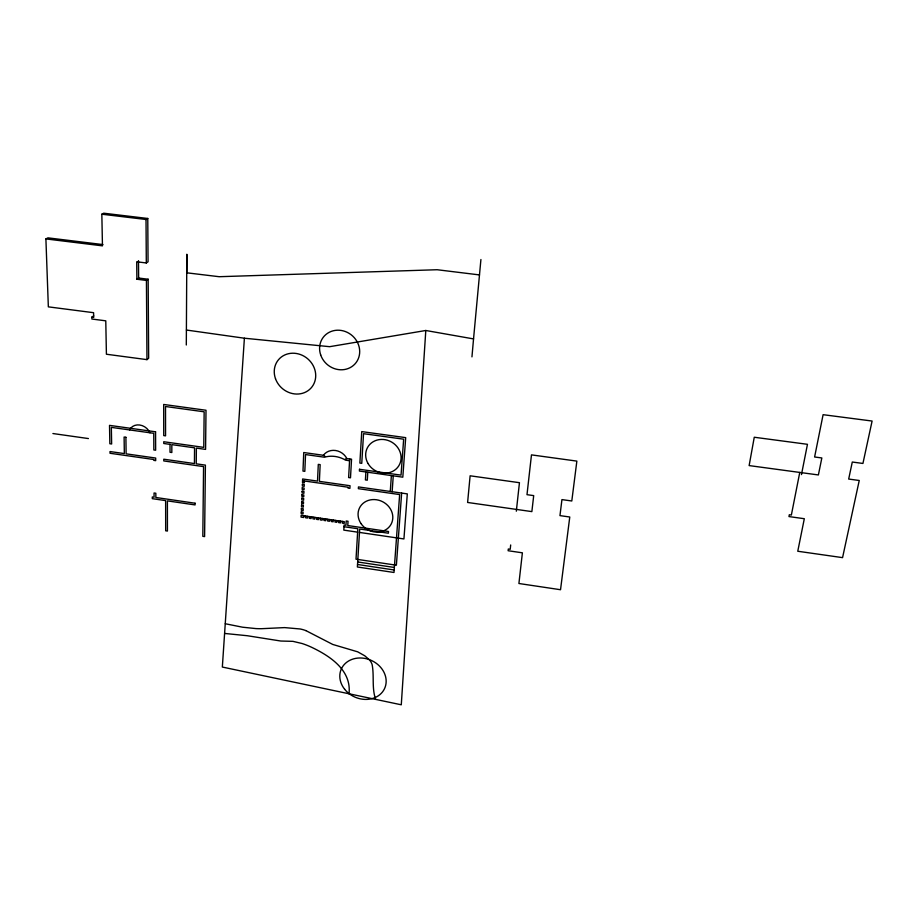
<?xml version="1.0" encoding="UTF-8"?>
<svg xmlns="http://www.w3.org/2000/svg" width="918" height="918" viewBox="0 0 918 918"><rect width="100%" height="100%" fill="white"/><g stroke="black" fill="none" stroke-linecap="round" stroke-linejoin="round"><path stroke-width="1.38" d="M186.308 344.996L186.836 254.24L186.813 272.818L219.15 276.708L437.152 269.731L479.483 274.918M304.42 480.986L304.34 482.834L302.492 482.57L302.642 478.978L317.513 481.101L318.294 464.382L320.164 464.646L319.372 481.365L350.045 485.725L349.896 488.353L348.037 488.089L348.083 487.217L302.573 480.722M303.869 515.79L303.789 517.5L301.047 517.098L301.127 515.388L344.284 521.688L344.193 523.398L342.345 523.122L342.437 521.413M305.694 516.054L305.625 517.763L307.45 518.027L307.53 516.318M309.355 516.593L309.286 518.303L311.11 518.567L311.191 516.857M313.027 517.121L312.946 518.831L314.782 519.106L314.863 517.396M316.699 517.66L316.618 519.37L318.443 519.634L318.523 517.924M320.359 518.2L320.279 519.909L322.115 520.173L322.195 518.463M324.043 518.727L323.951 520.437L325.787 520.713L325.879 519.003M327.715 519.267L327.623 520.976L329.47 521.252L329.551 519.531M331.387 519.806L331.306 521.516L333.142 521.78L333.234 520.07M335.07 520.345L334.978 522.055L336.826 522.319L336.917 520.609M338.753 520.873L338.662 522.594L340.509 522.858L340.601 521.149M349.666 458.954L348.622 477.555L350.492 477.819L351.548 459.207L346.843 458.552A13.908 12.485 32.7 0 0 335.46 450.486A13.908 12.485 32.7 0 0 323.423 455.282L303.743 452.528L302.974 471.083L304.822 471.347L305.533 454.559L324.479 457.221A25.589 22.858 31.9 0 1 345.604 460.17L349.563 460.733M365.903 471.978L365.41 479.93L367.292 480.194L367.785 472.242M471.955 356.873L473.539 338.914L425.803 330.491L401.281 704.795L222.34 667.053L244.395 338.214L186.4 330.032M390.265 491.451L391.378 475.57M392.147 491.727L393.26 475.834M401.648 493.069L396.381 565.213L356.012 559.188L357.836 528.734L344.009 526.714M473.539 338.914L480.917 259.519M510.683 544.971L510.213 549.285L508.308 549.01L508.124 550.731L522.388 552.82L518.911 583.504L560.531 589.723L569.768 517.006L559.957 515.618L561.942 499.599L571.799 500.987L576.86 461.111L531.476 454.88L526.989 494.676L533.702 495.617L531.866 511.613L467.606 502.467L470.119 475.799L519.45 482.696L516.318 511.2M799.762 472.437L791.362 515.032L789.319 514.746L788.964 516.57L804.317 518.716L797.765 551.248L842.563 557.639L859.248 480.481L848.68 479.058L852.294 462.029L862.931 463.452L872.1 421.041L823.102 414.684L814.61 456.992L821.84 457.956L818.386 474.95L749.134 465.587L754.263 437.243L807.461 444.312L801.471 474.595M146.96 359.638L148.659 358.227L148.154 279.233L138.641 278.039L136.885 279.233L136.713 261.779L146.306 262.961L148.05 261.814L147.775 218.473L103.734 213.206L101.841 214.215L102.46 245.852L45.9 238.921L48.344 306.853L93.579 312.694L93.693 317.399L91.834 317.158L91.88 319.028L105.777 320.83L106.408 354.233L146.96 359.638L146.432 280.426L148.154 279.233M91.834 317.158L93.705 315.861M101.841 214.215L146.019 219.494L147.775 218.473M45.9 238.921L47.943 237.854L102.919 244.578M345.168 459.218L346.843 458.552M425.803 330.491L329.642 346.683L244.395 338.214M224.623 633.443L247.309 635.726L280.805 641.028L292.945 641.349L302.137 643.529A70.181 58.259 26.6 0 1 313.83 648.36C331.685 657.185 351.594 671.138 349.012 693.767M136.885 279.233L146.432 280.426M52.911 433.537L88.415 438.563M357.63 532.153L343.814 530.122L344.101 525.004L345.948 525.28L346.189 520.999L348.025 521.263L347.784 525.544L388.509 531.499L388.383 533.209L359.684 529.009L357.377 566.991L393.994 572.476L399.64 494.561L358.353 488.674L358.456 486.93L407.305 493.884L403.931 538.946L359.477 532.417M357.687 561.977L394.35 567.462M357.538 564.478L394.166 569.975M225.289 623.747L242.547 627.201L256.03 628.6A94.726 81.633 33.1 0 0 261.779 628.681L284.626 627.602L300.186 628.979A32.979 27.804 27.2 0 1 305.923 630.62M305.923 630.62L332.752 644.447L357.676 651.826L364.767 655.796L369.323 659.755A13.931 11.819 24.2 0 1 372.123 664.563C374.36 676.038 371.629 688.098 375.669 699.401M323.423 455.282L325.006 456.395M138.48 260.632L138.641 278.039M146.019 219.494L146.306 262.961M129.587 429.922A11.911 10.213 41.8 0 1 139.708 425A11.911 10.213 41.8 0 1 149.944 432.78M170.025 444.381L170.014 452.253L171.827 452.517L171.838 444.633L194.559 447.835L194.432 463.567L163.783 459.207L163.783 460.939L203.566 466.608L202.821 536.33L204.599 536.594L205.403 465.128L196.245 463.831L196.372 448.099L205.575 449.395L206.011 410.254L163.691 404.459L163.737 435.591L165.561 435.843L165.515 406.502L204.152 411.803L203.773 447.376L163.748 441.742L163.76 443.497L170.025 444.381M195.098 503.225L195.086 504.923L167.409 500.872L167.432 531.052L165.676 530.788L165.63 500.608L152.308 498.658L152.296 496.971L154.075 497.223L154.052 492.989L155.831 493.241L155.853 497.487L195.098 503.225M301.265 511.969L301.196 513.678L303.02 513.942L303.101 512.233L301.265 511.969M301.402 508.538L301.334 510.247L303.169 510.523L303.238 508.801L301.402 508.538M301.552 505.095L301.483 506.816L303.319 507.08L303.388 505.37L301.552 505.095M301.689 501.653L301.62 503.374L303.456 503.649L303.537 501.916L301.689 501.653M301.838 498.199L301.77 499.931L303.606 500.195L303.674 498.474L301.838 498.199M301.988 494.745L301.907 496.477L303.755 496.741L303.824 495.009L301.988 494.745M302.125 491.279L302.056 493.012L303.904 493.276L303.973 491.543L302.125 491.279M302.274 487.802L302.206 489.535L304.042 489.799L304.122 488.066L302.274 487.802M302.424 484.314L302.343 486.058L304.191 486.322L304.271 484.578L302.424 484.314M359.5 469.293L359.397 471.06L402.807 477.176L405.699 437.634L361.738 431.609L359.867 463.074L361.761 463.338L363.539 433.686L403.656 439.194L401.04 475.134L359.5 469.293M155.567 431.804L109.517 425.367L109.85 443.738L111.64 443.991L111.342 427.375L153.765 433.307L153.845 449.969L155.647 450.222L155.567 431.804M125.904 437.289L124.102 437.037L124.332 453.584L109.999 451.553L110.034 453.274L153.891 459.528L153.891 460.4L155.693 460.652L155.681 458.048L126.122 453.848L125.904 437.289M368.003 463.452A18.119 16.455 29.9 0 0 398.699 465.965A18.119 16.455 29.9 0 0 383.426 439.481A18.119 16.455 29.9 0 0 368.003 463.452M360.992 523.558A17.763 15.835 27.7 0 0 391.011 524.385A17.763 15.835 27.7 0 0 374.314 499.564A17.763 15.835 27.7 0 0 360.992 523.558M275.503 378.732A21.573 19.542 40.6 0 0 310.869 388.222A21.573 19.542 40.6 0 0 298.579 353.958A21.573 19.542 40.6 0 0 275.503 378.732M320.703 354.991A20.735 19.094 40.4 0 0 354.841 364.09A20.735 19.094 40.4 0 0 343.366 330.905A20.735 19.094 40.4 0 0 320.703 354.991M344.606 689.211A23.73 20.081 23.8 0 0 384.412 688.89A23.73 20.081 23.8 0 0 359.925 657.976A23.73 20.081 23.8 0 0 344.606 689.211"/></g></svg>
